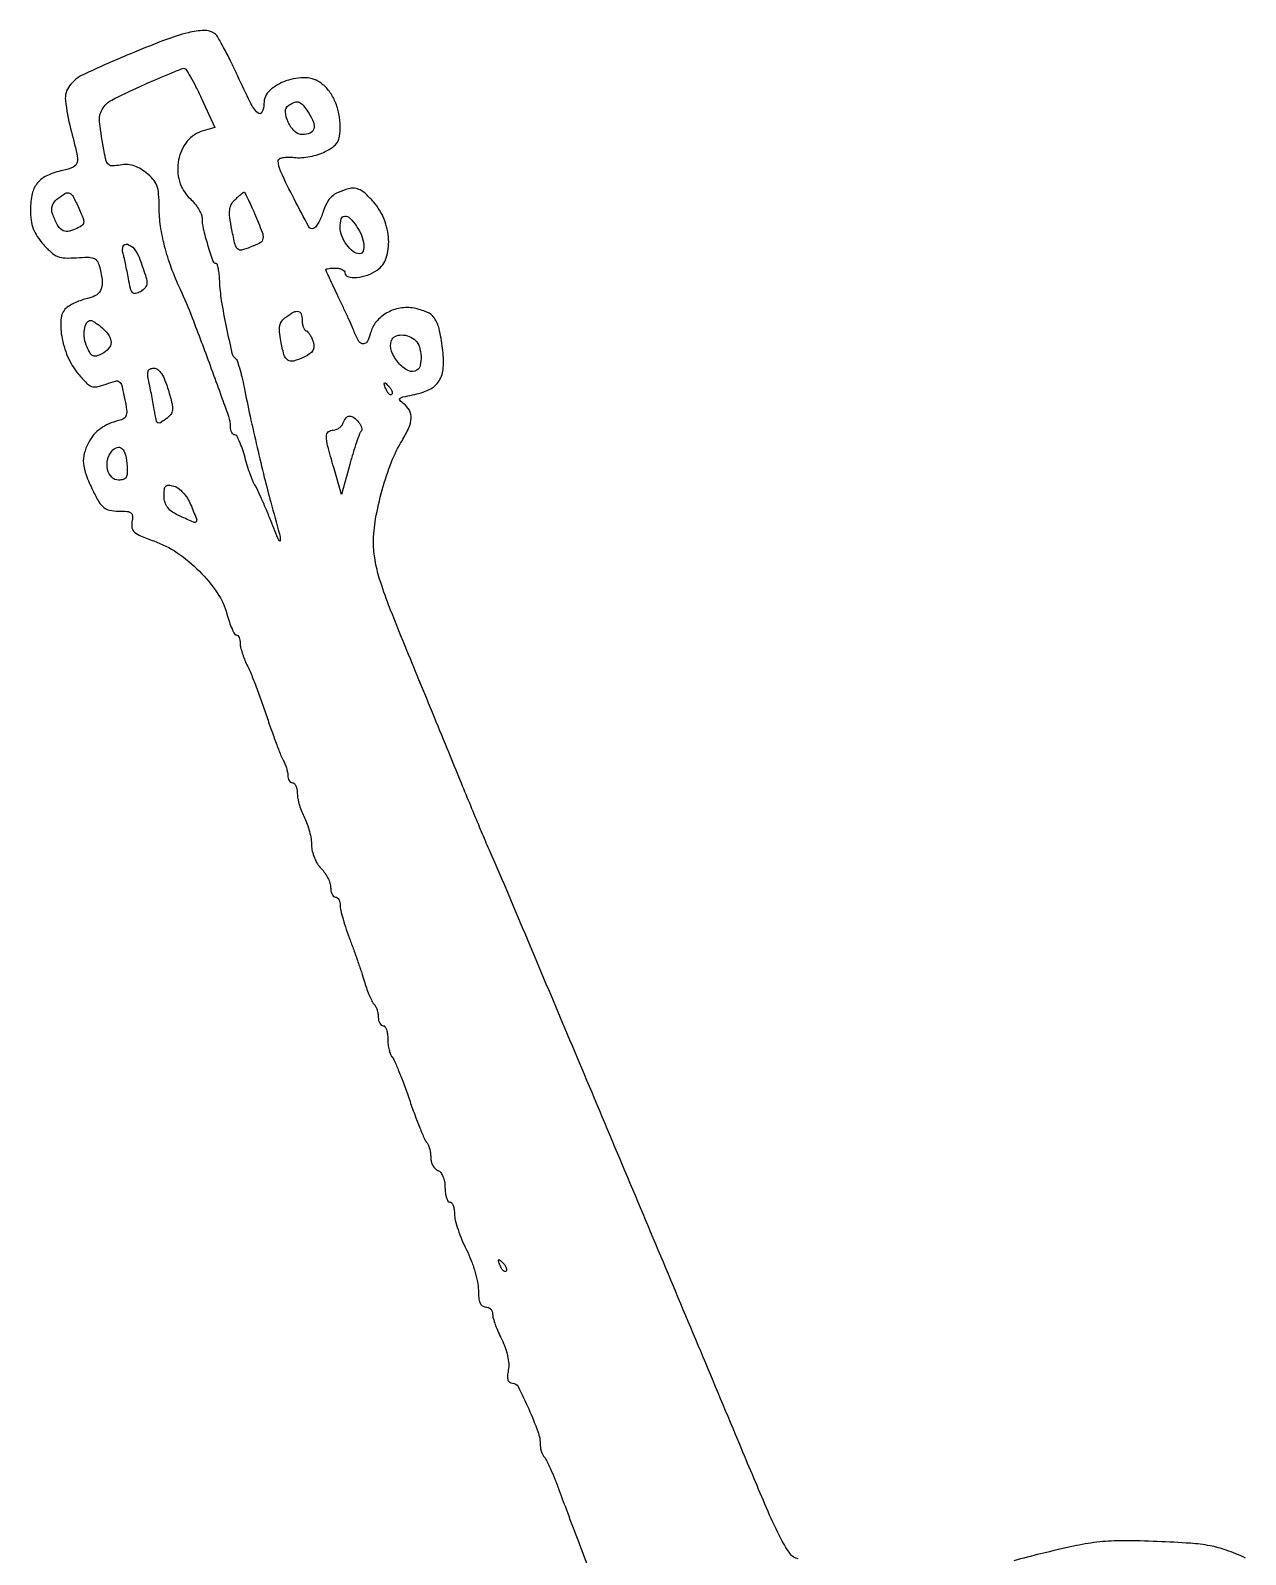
# Model space of a CAD drawing. Extents: x 0 to 400, y 1 to 699.
# Drawn here: x 0 to 255, y 379 to 698.9 of the extents above; entities that cross this region are included whole.
import ezdxf

# ---------------------------------------------------------------- set-up
doc = ezdxf.new("R2010")
doc.units = 0

msp = doc.modelspace()

# ---------------------------------------------------------------- linework, layer by layer
for points in [[(161.10972, 378.149404, -0.202682), (159.4687, 379.149153, -0.036537), (157.556786, 382.263131, -0.017956), (154.820336, 388.050392, -0.002389), (149.542072, 400.5, 0.000321), (132.833233, 440.368605, 0.000301), (115.717229, 481.066688, 0.00012), (99.817765, 518.783212, 0.005497), (96.462151, 526.5, -0.005619), (95.672909, 528.316202, -0.000761), (94.067375, 532.14375, -0.000877), (92.179689, 536.685609, -0.00074), (90.196968, 541.5, 0.000089), (87.842242, 547.238871, 0.000041), (84.771473, 554.71731, 0.000041), (81.538892, 562.586158, 0.000056), (78.637867, 569.644033, -0.004649), (75.167052, 578.313756, -0.018485), (73.285422, 583.726972, -0.029902), (72.318923, 587.714701, -0.044529), (72, 591.288697, -0.043933), (72.445579, 596.350018, -0.024), (73.828532, 602.431237, -0.024014), (75.777793, 608.320779, -0.046134), (77.983356, 612.77417, 0.032491), (79.415449, 615.477998, 0.094455), (79.903204, 617.526255, 0.138198), (79.525841, 619.143537, 0.109317), (78.334434, 620.497406, -0.048891), (77.560931, 621.188341, -0.400819), (77.568858, 621.618957, -0.14272), (78.184527, 621.960464, -0.009367), (80.197146, 622.377206, 0.062856), (83.68305, 623.497652, 0.141966), (85.751511, 625.306668, 0.128969), (86.647768, 628.069951, 0.047734), (86.489934, 632.191345, 0.02156), (85.75713, 636.293239, 0.100511), (84.782064, 638.47523, 0.137509), (83.198053, 639.74804, 0.05459), (80.50421, 640.565188, 0.090369), (77.579701, 640.580387, 0.085694), (74.778034, 639.57031, 0.089699), (72.579764, 637.734039, 0.112992), (71.379847, 635.377294, -0.056742), (70.726606, 633.637941, -0.27379), (69.869345, 633.096071, -0.261554), (68.948074, 633.57856, -0.053397), (68.083264, 635.280998, 0.012275), (67.583893, 636.503251, 0.003042), (66.704676, 638.480011, 0.00311), (65.670083, 640.731097, 0.003114), (64.608015, 642.968152, -0.002116), (63.608391, 645.062878, -0.003291), (62.766104, 646.878147, -0.000991), (62.0492, 648.458502, -0.106371), (62, 648.687153, -0.345841), (62.096589, 648.810095, -0.020946), (62.5875, 648.908101, -0.024096), (63.233272, 648.977452, -0.014701), (64, 649, -0.048028), (64.765418, 648.926307, -0.068025), (65.4125, 648.70625, -0.088204), (65.848523, 648.381882, -0.191087), (66, 648, 0.345001), (66.630784, 647.194633, 0.081151), (68.455996, 647.04832, 0.062239), (70.761936, 647.530836, 0.070221), (72.777494, 648.556704, 0.163514), (74.662449, 651.111655, 0.091635), (75.163163, 654.980481, 0.081117), (74.230621, 659.231838, 0.086381), (72.003435, 662.863279, 0.022435), (70.432091, 664.492412, 0.068482), (69.186217, 665.385316, 0.098949), (68.025455, 665.728965, 0.087945), (66.769409, 665.622118, 0.03452), (64.58337, 664.875025, 0.088127), (63.18253, 663.968957, 0.089685), (62.193612, 662.646219, 0.036634), (61.337444, 660.5625, -0.025278), (60.895533, 659.413496, -0.030708), (60.363816, 658.389923, -0.03196), (59.822418, 657.605985, -0.146216), (59.374482, 657.291494, -0.36365), (58.420175, 657.668033, -0.005175), (55.330314, 663.502071, -0.009429), (52.534269, 669.176009, -0.110194), (52, 671.570793, -0.287735), (52.234206, 671.944079, -0.06608), (52.973703, 672.187631, -0.048097), (54.056901, 672.28546, -0.027549), (55.367912, 672.205214, 0.046013), (56.902716, 672.167975, 0.029707), (58.667697, 672.393519, 0.029575), (60.407544, 672.829684, 0.043148), (61.867912, 673.431695, 0.035684), (63.508278, 674.434228, 0.101673), (64.41443, 675.410394, 0.101387), (64.863677, 676.666455, 0.035365), (65, 678.591422, 0.04666), (64.740489, 681.366266, 0.054695), (63.970417, 683.893391, 0.058529), (62.731784, 686.046759, 0.069386), (61.086657, 687.718197, 0.155392), (57.774113, 688.91411, 0.094232), (53.617218, 688.286861, 0.10153), (50.220532, 686.250604, 0.21011), (49, 683.47432, -0.115497), (48.581371, 681.686206, -0.5213), (47.701062, 681.553376, -0.073931), (46.118155, 683.809127, -0.009113), (43.516295, 689.25, 0.007377), (41.993119, 692.463812, 0.010253), (40.528267, 695.292377, 0.007053), (39.229753, 697.600468, 0.117176), (38.627134, 698.234687, 0.154269), (36.421156, 698.84884, 0.052559), (33.089602, 698.380647, 0.030552), (28.142472, 696.819231, 0.007525), (20.231484, 693.642405, 0.010236), (11.169322, 689.623927, 0.120184), (8.181964, 687.222598, 0.19435), (7.335594, 684.17145, 0.035071), (8.43146, 678.264503, -0.006096), (9.740239, 672.947616, -0.104892), (9.77614, 671.165615, -0.248814), (8.983479, 670.178555, -0.049303), (6.75, 669.468162, 0.052837), (3.544642, 668.423708, 0.114854), (1.495052, 666.867933, 0.117302), (0.368891, 664.590772, 0.056495), (0, 661.336355, 0.031371), (0.142803, 659.062543, 0.057007), (0.583698, 657.255668, 0.058597), (1.411015, 655.628127, 0.035134), (2.738141, 653.909588, 0.028883), (4.38932, 652.258984, 0.088241), (5.733516, 651.43217, 0.086677), (7.294125, 651.111755, 0.027243), (9.686084, 651.171312, -0.016944), (11.969492, 651.275237, -0.08759), (13.212096, 651.070705, -0.153681), (13.954671, 650.514533, -0.090343), (14.434289, 649.503066, -0.032684), (15.020673, 646.568735, -0.110957), (14.848055, 644.63688, -0.165633), (13.93391, 643.405006, -0.100889), (12.25, 642.687093, 0.027815), (11.067886, 642.375762, 0.020102), (9.789057, 641.904113, 0.020402), (8.606666, 641.355632, 0.04099), (7.734023, 640.812093, 0.207874), (6.449638, 638.578669, 0.068612), (6.546477, 634.710496, 0.061388), (7.803752, 630.413697, 0.07243), (10.023124, 626.809117, 0.017173), (11.756, 624.876039, 0.113203), (12.83537, 624.168614, 0.14498), (13.988651, 624.091499, 0.034322), (15.856527, 624.648499, -0.022511), (17.829975, 625.288069, -0.235273), (18.640784, 625.128979, -0.169872), (19.151861, 624.346135, -0.01095), (19.754946, 621.648499, -0.012871), (20.175163, 619.233875, -0.100703), (20.113735, 618.100902, -0.196374), (19.62113, 617.443008, -0.075225), (18.543722, 617, 0.04174), (16.424934, 616.289922, 0.056358), (14.671775, 615.287531, 0.059464), (13.257465, 613.967892, 0.054566), (12.145985, 612.315741, 0.057485), (11.281449, 610.075702, 0.087102), (11.115511, 607.998663, 0.067093), (11.668028, 605.617795, 0.02221), (13.089206, 602.315724, 0.019389), (14.367582, 599.916783, 0.091414), (15.381066, 598.739356, 0.122512), (16.594586, 598.176987, 0.047573), (18.450534, 598, -0.020065), (20.279647, 597.92657, -0.148311), (21.082634, 597.610751, -0.22417), (21.398442, 596.974213, -0.051855), (21.295222, 595.75, 0.099205), (21.307804, 594.495433, 0.162045), (21.839673, 593.585783, 0.081961), (23.125129, 592.785494, 0.01337), (25.875237, 591.729709, -0.064158), (30.774545, 589.253597, -0.047168), (35.470693, 585.374805, -0.048249), (39.216225, 580.834223, -0.083185), (41.241469, 576.386988, 0.015801), (41.748532, 574.705852, 0.024194), (42.302966, 573.288678, 0.021056), (42.838139, 572.217673, 0.272803), (43.207405, 572, -0.206276), (43.51087, 571.869241, -0.082414), (43.768985, 571.485937, -0.06294), (43.945608, 570.919932, -0.043338), (44.006161, 570.25, 0.056016), (44.10593, 569.389552, 0.020566), (44.430997, 568.208004, 0.020085), (44.895359, 566.934961, 0.022726), (45.443761, 565.755969, -0.023453), (46.158075, 564.214433, -0.005353), (47.215008, 561.539682, -0.005527), (48.367503, 558.426565, -0.005355), (49.463433, 555.255969, 0.004187), (50.525797, 552.159079, 0.005047), (51.577535, 549.268239, 0.004331), (52.50796, 546.852829, 0.033741), (53.025834, 545.763569, -0.031498), (53.398873, 544.987929, -0.023527), (53.713839, 544.092603, -0.023976), (53.931025, 543.21754, -0.048873), (54, 542.513569, 0.064244), (54.074659, 541.934903, 0.081991), (54.29375, 541.444611, 0.098698), (54.618641, 541.116595, 0.149454), (55, 541, -0.209364), (55.382837, 540.832347, -0.081368), (55.70806, 540.339062, -0.062045), (55.93043, 539.611387, -0.042502), (56.006161, 538.75, 0.048732), (56.113155, 537.684967, 0.021949), (56.449327, 536.319547, 0.021484), (56.933738, 534.897219, 0.027385), (57.506161, 533.635693, -0.034018), (58.078487, 532.328615, -0.022636), (58.561185, 530.765104, -0.022817), (58.892875, 529.197789, -0.040754), (59, 527.885693, 0.05826), (59.1463, 526.634378, 0.038962), (59.5875, 525.260172, 0.039063), (60.234041, 523.976686, 0.060242), (61, 523, -0.043841), (61.765398, 522.087166, -0.036641), (62.4125, 521, -0.038133), (62.857247, 519.910044, -0.077955), (63, 519, 0.048028), (63.073693, 518.234582, 0.068025), (63.29375, 517.5875, 0.088204), (63.618118, 517.151477, 0.191087), (64, 517, -0.171773), (64.381549, 516.864935, -0.093938), (64.70625, 516.481791, -0.074381), (64.925904, 515.91074, -0.054733), (65, 515.235883, 0.059616), (65.120046, 514.232634, 0.01028), (65.610786, 512.378497, 0.011061), (66.283238, 510.215534, 0.009688), (67.079273, 507.985883, -0.004261), (67.949637, 505.629142, -0.003438), (68.845521, 503.083353, -0.003475), (69.640103, 500.721651, -0.008924), (70.172203, 499, 0.015058), (70.626873, 497.590405, 0.016336), (71.154551, 496.249063, 0.016011), (71.678929, 495.133731, 0.072823), (72.092931, 494.55, -0.07402), (72.440885, 494.05691, -0.037052), (72.733548, 493.350313, -0.035766), (72.933197, 492.558875, -0.043929), (73, 491.8, 0.053595), (73.074027, 491.111367, 0.073362), (73.29375, 490.52875, 0.093122), (73.618409, 490.137625, 0.17482), (74, 490, -0.244321), (74.383711, 489.8006, -0.067418), (74.70625, 489.1775, -0.051875), (74.927113, 488.272498, -0.033941), (75, 487.2, 0.028503), (75.06513, 486.058403, 0.029389), (75.259668, 484.943437, 0.030741), (75.543227, 484.003391, 0.099069), (75.883977, 483.45, -0.085619), (76.349559, 482.737184, -0.005454), (77.316887, 480.429062, -0.007871), (78.401828, 477.633578, -0.005768), (79.520639, 474.5, 0.005555), (80.637947, 471.366409, 0.007589), (81.718328, 468.570938, 0.00522), (82.679946, 466.260587, 0.08339), (83.136662, 465.55, -0.083982), (83.46852, 465.032337, -0.03362), (83.746394, 464.234865, -0.032088), (83.936352, 463.316285, -0.034956), (84, 462.406989, 0.063201), (84.11186, 461.525559, 0.061088), (84.440625, 460.689091, 0.066132), (84.926201, 460.02113, 0.11139), (85.5, 459.638374, -0.136118), (86.098439, 459.195612, -0.067387), (86.578824, 458.373225, -0.056447), (86.894423, 457.28116, -0.042163), (87, 456.031385, 0.031292), (87.072749, 454.870089, 0.048417), (87.29375, 453.890469, 0.061999), (87.61565, 453.21109, 0.256534), (88, 453, -0.228574), (88.383018, 452.815252, -0.074127), (88.70625, 452.25586, -0.056455), (88.926912, 451.436872, -0.037616), (89, 450.466756, 0.062578), (89.163404, 449.166266, 0.018277), (89.734375, 447.228434, 0.018056), (90.543065, 445.074697, 0.018433), (91.5, 443, -0.024928), (92.457107, 440.852033, -0.020558), (93.265625, 438.477816, -0.02104), (93.826862, 436.233459, -0.050785), (94, 434.533244, 0.025092), (94.081493, 432.910377, 0.075426), (94.356135, 431.838874, 0.129409), (94.829397, 431.227655, 0.165112), (95.5, 431, -0.101749), (96.0724, 430.882299, -0.098543), (96.559375, 430.547673, -0.097283), (96.885634, 430.047884, -0.096392), (97, 429.460162, 0.070838), (97.117853, 428.632485, 0.015934), (97.559496, 427.275949, 0.016213), (98.175566, 425.729166, 0.015073), (98.904666, 424.18687, -0.031622), (99.642996, 422.481225, -0.033597), (100.143046, 420.729923, -0.036207), (100.371807, 419.089729, -0.063856), (100.288089, 417.726708, 0.029084), (100.124031, 416.478948, 0.094002), (100.219449, 415.651967, 0.166299), (100.564613, 415.180459, 0.153516), (101.138514, 415, -0.28262), (102.337253, 414.263606, -0.012007), (104.572033, 409.578038, -0.018753), (106.491261, 404.821644, -0.086722), (107, 401.910551, 0.049546), (107.06437, 401.26255, 0.036136), (107.257715, 400.564662, 0.036796), (107.541082, 399.923354, 0.064094), (107.877326, 399.45, -0.074648), (108.330068, 398.783418, -0.007338), (109.146666, 397.016562, -0.009144), (110.055337, 394.867172, -0.007125), (110.966492, 392.5, 0.001059), (112.691824, 387.850108, 0.000563), (114.847176, 382.098545, 0.000555), (117.100879, 376.1252, 0.000759)], [(255, 378.301783, 0.021467), (250.975747, 379.946558, 0.039988), (247.577904, 380.869172, 0.029405), (243.444571, 381.394466, 0.006958), (236.5, 381.767749, 0.008783), (229.275425, 381.928287, 0.027439), (224.420732, 381.684312, 0.026262), (219.511293, 380.904163, 0.007524), (212, 379.183826, 0.006611), (206.359111, 377.722911, 0.003982)]]:
    msp.add_lwpolyline(points, format="xyb")
for points in [[(35.817858, 684.75), (38.71046, 678.5), (36.260109, 677.811044, 0.154796), (32.911617, 675.611259, 0.123301), (31.072618, 671.674731, 0.118544), (31.27066, 667.208721, 0.136612), (33.5, 663.58758, -0.034325), (34.456681, 662.570412, -0.034284), (35.265625, 661.43152, -0.036375), (35.828151, 660.341287, -0.10125), (36, 659.501349, 0.057709), (36.261191, 657.245896, 0.016615), (37.178445, 653.84997, 0.008518), (38.284368, 650.445275, 0.320242), (38.908288, 650, -0.33487), (39.148058, 649.819135, -0.020764), (39.370194, 648.898438, -0.024029), (39.549707, 647.68753, -0.0148), (39.649819, 646.25, 0.02962), (40.0571, 642.155901, 0.012039), (41.073848, 636.645237, 0.005865), (42.291646, 631.154537, 0.178814), (43.054474, 630, -0.154273), (43.370361, 629.568234, -0.009486), (43.85682, 628.03125, -0.013377), (44.36066, 626.143375, -0.009466), (44.828989, 624, 0.004493), (46.095257, 617.915215, 0.003539), (47.572263, 611.348454, 0.00361), (49.081645, 605.059182, 0.006238), (50.439785, 599.854067, -0.001393), (52.238618, 593.223614, -0.065217), (52.422072, 591.840678, -0.819382), (52.167936, 591.789285, -0.004165), (50.446105, 595.988771, 0.004463), (49.395133, 598.547699, 0.005825), (48.385666, 600.868514, 0.004397), (47.502099, 602.791422, 0.052728), (47.079454, 603.488771, -0.067557), (46.709034, 604.142798, -0.009476), (46.158762, 605.598264, -0.010679), (45.573613, 607.357218, -0.008892), (45.02521, 609.25, 0.015994), (44.469692, 611.070222, 0.024441), (43.862012, 612.604687, 0.021429), (43.275577, 613.762619, 0.271155), (42.870039, 614, -0.186935), (42.537861, 614.128688, -0.089542), (42.255574, 614.49773, -0.06937), (42.064186, 615.045992, -0.049375), (42, 615.694399, 0.086218), (41.627303, 617.839689, 0.001662), (37.783835, 628.456314, 0.004232), (34.018743, 638.485516, 0.017089), (31.463291, 644.5, -0.020655), (29.552779, 649.087137, -0.024985), (28.159806, 653.536921, -0.026978), (27.305425, 657.763065, -0.035696), (27.014553, 661.67742, 0.018275), (26.900716, 664.568381, 0.070857), (26.514937, 666.315019, 0.092209), (25.715318, 667.640691, 0.044436), (24.265782, 669.005576, 0.037647), (22.872107, 669.941259, 0.057581), (21.533386, 670.508784, 0.063046), (20.19512, 670.724759, 0.057934), (18.804936, 670.610987, -0.038046), (17.243255, 670.420558, -0.187786), (16.418827, 670.699233, -0.150935), (15.897029, 671.50623, -0.022234), (15.448658, 673.421985, -0.017827), (14.515151, 679.607224, -0.155827), (15.046191, 682.295548, -0.147922), (17.046573, 684.246501, -0.015573), (23, 687.107899, -0.002308), (26.308937, 688.555017, -0.003458), (29.212459, 689.785144, -0.00145), (31.705423, 690.812584, -0.074768), (32.212628, 690.936043, -0.281897), (32.596463, 690.74586, -0.00839), (33.565623, 689.145275, -0.0144), (34.657652, 687.140992, -0.009155)], [(58.42655, 681.471754, -0.051953), (59.403536, 679.577726, -0.166639), (59.462566, 678.178759, -0.227409), (58.676505, 677.309687, -0.09738), (57.101498, 677, -0.197399), (55.450213, 677.678358, -0.087691), (54.06452, 679.634668, -0.096298), (53.511805, 681.805155, -0.272157), (54.19883, 683.144046, -0.047585), (55.500744, 683.805634, -0.190176), (56.378609, 683.804929, -0.134468), (57.203818, 683.18538, -0.019859)], [(10.130285, 661.58699, -0.011999), (11.04934, 659.422659, -0.135126), (11.149845, 658.503755, -0.212847), (10.729753, 657.861322, -0.036195), (9.414568, 657.143028, -0.078597), (7.809319, 656.697632, -0.179113), (6.60588, 656.993007, -0.126783), (5.614385, 658.115692, -0.031793), (4.637864, 660.377055, -0.07668), (4.465127, 661.270332, -0.09172), (4.588762, 662.117165, -0.086991), (5.016441, 662.897347, -0.061748), (5.732629, 663.595252, -0.029323), (7.35932, 664.685593, -0.244784), (8.216372, 664.729979, -0.167824), (8.941013, 664.039957, -0.01294)], [(47.035537, 660.417095, -0.007452), (48.630229, 656.538191, -0.127099), (48.79701, 655.181396, -0.240592), (48.188362, 654.296953, -0.033743), (46.107326, 653.346613, -0.030761), (44.271276, 652.779819, -0.256565), (43.460861, 652.999209, -0.144666), (42.943384, 653.909778, -0.00856), (42.267436, 657.045325, -0.014502), (41.834699, 659.624953, -0.059834), (41.806779, 661.204378, -0.096724), (42.150716, 662.337473, -0.08212), (42.910111, 663.33347, -0.005707), (43.539949, 663.913312, -0.007982), (44.116847, 664.415945, -0.005158), (44.609814, 664.823167, -0.098431), (44.785537, 664.91552, -0.359736), (44.9444, 664.847794, -0.003344), (45.564259, 663.628956, -0.00915), (46.261792, 662.16816, -0.005558)], [(68.443296, 657.777494, -0.056876), (69.459958, 655.904875, -0.068973), (69.946145, 653.968732, -0.103832), (69.804523, 652.537462, -0.327301), (69.071429, 652, -0.168847), (67.734178, 652.464834, -0.067763), (66.372959, 653.878786, -0.063999), (65.347669, 655.74113, -0.094134), (65, 657.571429, -0.066213), (65.231114, 659.308998, -0.322135), (65.958054, 659.900525, -0.218765), (67.037481, 659.480651, -0.039538)], [(22.784944, 651.25, -0.007156), (24.124671, 647.501908, -0.072499), (24.427137, 645.878757, -0.183486), (24.091253, 644.876778, -0.098571), (23.069897, 644.037407, -0.070398), (22.047397, 643.663202, -0.265295), (21.421431, 643.862595, -0.128491), (20.986129, 644.682259, -0.014318), (20.553817, 646.772153, 0.00466), (20.263244, 648.327727, 0.004307), (19.936365, 649.919007, 0.004301), (19.620895, 651.330962, 0.014326), (19.379295, 652.25, -0.177626), (19.467054, 653.580423, -0.376102), (20.335807, 653.982929, -0.150139), (21.744996, 653.052294, -0.083062)], [(57, 638.083333, 0.042224), (57.064126, 637.325331, 0.049871), (57.254921, 636.631771, 0.057217), (57.534762, 636.097412, 0.153011), (57.867815, 635.833333, -0.122676), (58.243488, 635.570287, -0.037535), (58.661004, 635.010417, -0.035049), (59.050537, 634.289972, -0.031969), (59.349397, 633.5, -0.077943), (59.495281, 632.480919, -0.136836), (59.257282, 631.669673, -0.107498), (58.576773, 630.970012, -0.037246), (57.341116, 630.277796, -0.041829), (55.193269, 629.487502, -0.225212), (53.999793, 629.697375, -0.17088), (53.205272, 630.821658, -0.022821), (52.53006, 633.691458, -0.023177), (52.258765, 635.629216, -0.076299), (52.335374, 636.914209, -0.107168), (52.767836, 637.868807, -0.075275), (53.607827, 638.702503, -0.030575), (55.229977, 639.742803, -0.174142), (56.224786, 639.907721, -0.281701), (56.808567, 639.385587, -0.073108)], [(15.171259, 636.345012, -0.062695), (16.506777, 634.791254, -0.155641), (16.910872, 633.36438, -0.177515), (16.396642, 632.092443, -0.08617), (14.995652, 630.997673, -0.047423), (13.885997, 630.532931, -0.182627), (13.152481, 630.576572, -0.151786), (12.548224, 631.108657, -0.030015), (11.864193, 632.39872, -0.069104), (11.320297, 634.224428, -0.072415), (11.307227, 636.099395, -0.094916), (11.782279, 637.500592, -0.26995), (12.639875, 638, -0.12477), (13.019542, 637.903759, -0.020633), (13.67331, 637.513847, -0.021557), (14.419589, 636.978657, -0.017581)], [(80.8, 633.8, -0.122697), (81.620813, 632.434471, -0.062733), (81.964712, 630.451865, -0.06503), (81.80738, 628.570422, -0.203729), (81.090242, 627.555773, -0.259651), (79.274338, 627.473107, -0.101074), (77.226062, 629.076137, -0.089789), (75.797553, 631.53571, -0.168784), (75.768793, 633.806379, -0.204721), (76.518613, 634.651678, -0.111101), (77.898077, 634.960193, -0.093478), (79.489872, 634.657882, -0.103189)], [(28.936429, 623.349736, -0.010512), (29.703363, 620.535777, -0.08336), (29.809115, 619.195218, -0.152395), (29.424132, 618.258848, -0.060945), (28.404744, 617.296702, -0.021022), (27.276024, 616.536471, -0.237867), (26.754938, 616.492781, -0.2442), (26.41862, 616.885357, -0.022064), (26.172865, 618.196966, 0.008268), (25.991382, 619.338683, 0.003143), (25.701959, 620.925046, 0.003112), (25.365779, 622.645515, 0.003803), (25.029162, 624.25, -0.013311), (24.637558, 626.310829, -0.096876), (24.669602, 627.312276, -0.228528), (25.071016, 627.814314, -0.112212), (25.887982, 628, -0.171418), (26.711658, 627.709066, -0.078024), (27.488683, 626.851204, -0.051946), (28.228002, 625.418758, -0.021393)], [(75.806872, 622.473539, -0.278911), (75.538684, 622.40751, -0.120343), (75.210949, 622.604915, -0.070189), (74.866277, 623.059266, -0.036269), (74.564293, 623.706872, -0.008399), (74.21821, 624.663782, -0.286372), (74.270328, 624.888819, -0.400052), (74.463552, 624.893514, -0.011214), (75.124088, 624.266667, -0.043285), (75.558688, 623.753423, -0.063152), (75.837219, 623.231185, -0.082976), (75.927901, 622.779789, -0.20742)], [(68.868879, 616.657991, -0.048008), (69.249038, 616.09846, -0.064127), (69.472441, 615.527159, -0.079996), (69.514714, 615.031213, -0.179589), (69.359542, 614.692875, 0.109307), (69.044876, 614.199403, 0.005642), (68.413495, 612.406621, 0.008741), (67.719153, 610.237898, 0.006217), (67.013956, 607.784884), (65.291477, 601.5), (63.645739, 607.153907, -0.006096), (62.373894, 611.730523, -0.06115), (62.10395, 613.692617, -0.219653), (62.514344, 614.616897, -0.182097), (63.531385, 615, 0.088478), (64.159833, 615.112085, 0.06652), (64.782009, 615.440625, 0.065663), (65.303843, 615.926585, 0.081035), (65.638374, 616.5, -0.076262), (66.240017, 617.554122, -0.216036), (66.975882, 617.931998, -0.180796), (67.846175, 617.654311, -0.05292)], [(20.289802, 607.410198, -0.029191), (20.310244, 605.922366, -0.127372), (20.053813, 605.0875, -0.18263), (19.484274, 604.647177, -0.074351), (18.5, 604.5, -0.203505), (17.061772, 605.110663, -0.135589), (16.194293, 606.705356, -0.112681), (16.185485, 608.773949, -0.118694), (17.080854, 610.597424, -0.139519), (18.188312, 611.356418, -0.283655), (19.177604, 611.125603, -0.140228), (19.926011, 609.78812, -0.039875)], [(33.611995, 599.3862, -0.004837), (34.844531, 596.354208, -0.273622), (34.752789, 595.777426, -0.334585), (34.232206, 595.653811, -0.006322), (31.532565, 596.876468, -0.030745), (29.831219, 597.804538, -0.081294), (28.794633, 598.719358, -0.101432), (28.235143, 599.785402, -0.067322), (28.032565, 601.15638, -0.028287), (28.094904, 602.562619, -0.171308), (28.40108, 603.212668, -0.217295), (28.999485, 603.440204, -0.047835), (30.111995, 603.260462, -0.101225), (31.021088, 602.812834, -0.04423), (32.011319, 601.894574, -0.041357), (32.924751, 600.698041, -0.043421)], [(99.806872, 438.473539, -0.278911), (99.538684, 438.40751, -0.120343), (99.210949, 438.604915, -0.070189), (98.866277, 439.059266, -0.036269), (98.564293, 439.706872, -0.008399), (98.21821, 440.663782, -0.286372), (98.270328, 440.888819, -0.400052), (98.463552, 440.893514, -0.011214), (99.124088, 440.266667, -0.043285), (99.558688, 439.753423, -0.063152), (99.837219, 439.231185, -0.082976), (99.927901, 438.779789, -0.20742)]]:
    msp.add_lwpolyline(points, format="xyb", close=True)

doc.saveas('drawing.dxf')
